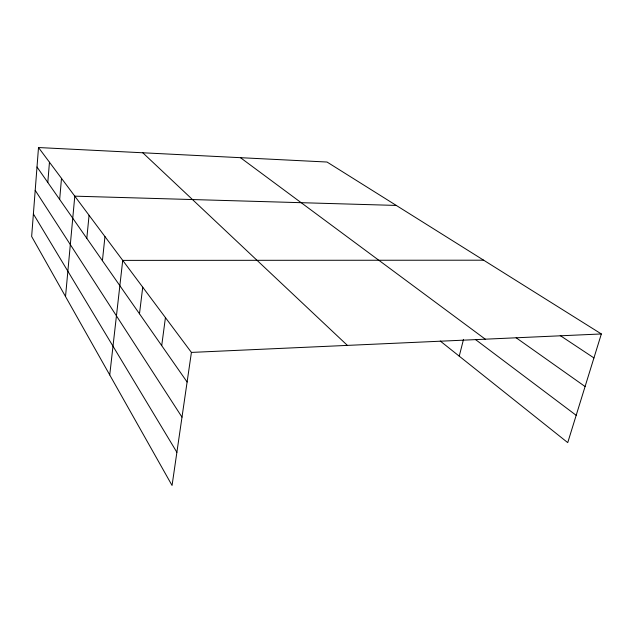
<?xml version="1.0" encoding="UTF-8"?>
<svg xmlns="http://www.w3.org/2000/svg" width="633" height="633" viewBox="0 0 633 633"><rect width="100%" height="100%" fill="white"/><g stroke="black" fill="none" stroke-linecap="round" stroke-linejoin="round"><path stroke-width="0.95" d="M38.502 147.536L31.65 236.481L172.057 485.464L191.411 352.415L38.502 147.536L327.032 162.032L601.35 333.955L567.738 442.617L440.251 341.029M47.807 182.47L49.461 162.222M59.668 199.466L61.496 178.348M65.523 296.545L74.789 196.159L396.274 205.432M86.808 238.34L89.071 215.299M102.419 260.701L104.959 236.576M109.738 374.958L122.723 260.385L483.652 260.195M139.482 313.794L142.734 287.192M161.708 345.634L165.435 317.608M459.241 356.157L463.506 339.383M191.411 352.415L601.35 333.955M560.245 335.593L593.936 357.93M516.156 337.785L585.082 386.534M240.469 157.688L485.274 339.177M475.438 339.494L576.18 415.319M142.789 152.775L347.39 345.389M36.999 166.993L187.107 382.016M35.203 190.335L181.995 417.155M33.383 213.954L176.884 452.31"/></g></svg>
